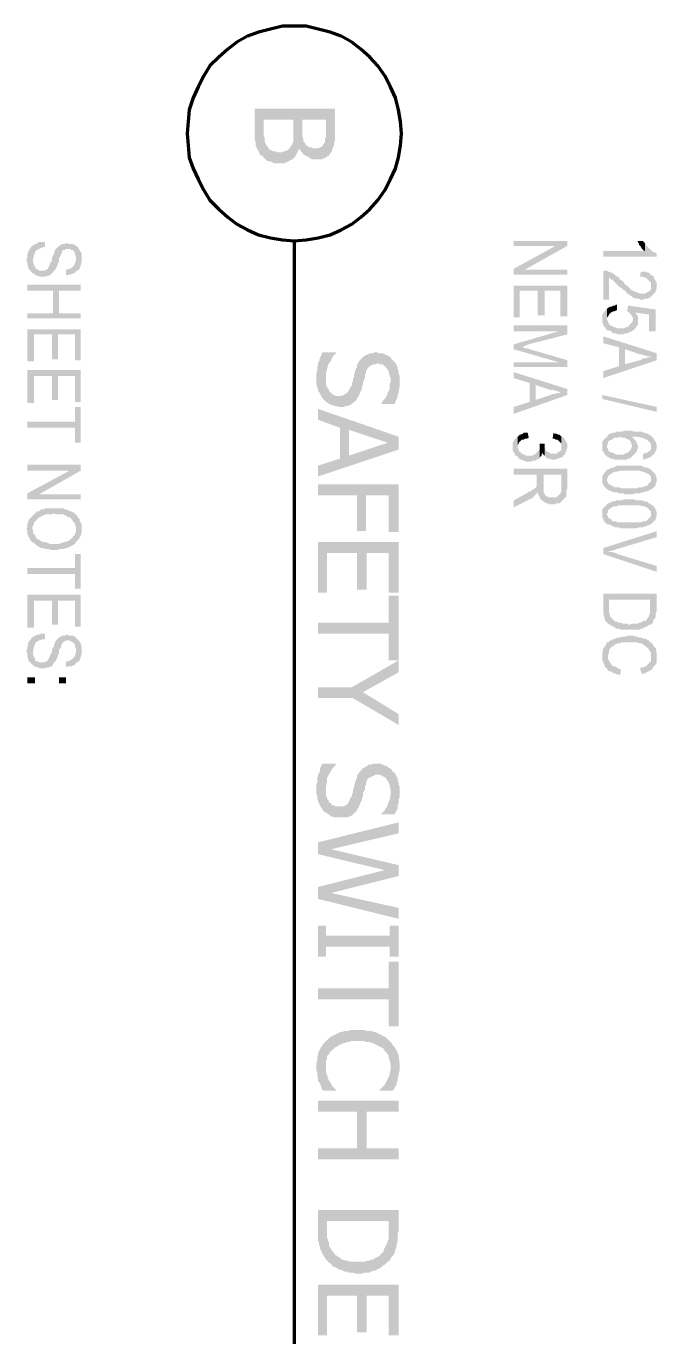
# Model space of a CAD drawing. Header units: inches. Extents: x -186 to 186, y -282 to 282.
# Drawn here: x -0.85 to 22.67, y 71.83 to 120.67 of the extents above; entities that cross this region are included whole.
import ezdxf

# ---------------------------------------------------------------- set-up
doc = ezdxf.new("R2010")
doc.units = ezdxf.units.IN
doc.header["$MEASUREMENT"] = 0
doc.layers.add('H', color=7, linetype='CONTINUOUS', lineweight=100)
doc.layers.add('P', color=250, linetype='CONTINUOUS', lineweight=100)

msp = doc.modelspace()

# ---------------------------------------------------------------- hatches: boundary and pattern name
at = {"layer": 'H', "linetype": 'Continuous'}
for points in [[(10.667, 116.815), (10.667, 117.593), (7.667, 117.593), (7.667, 116.63), (7.667, 116.519), (7.667, 116.444), (7.704, 116.37), (7.704, 116.296), (7.704, 116.222), (7.741, 116.148), (7.778, 116.074), (7.815, 116), (7.852, 115.926), (7.889, 115.852), (7.926, 115.852), (8, 115.778), (8, 117.185), (9.111, 117.185), (9.111, 116.741), (9.148, 115.778), (9.185, 115.815), (9.259, 115.963), (9.296, 116.037), (9.333, 116.111), (9.37, 116.037), (9.444, 115.963), (9.444, 117.185), (10.333, 117.185), (10.333, 115.778), (10.37, 115.815), (10.444, 115.852), (10.481, 115.926), (10.556, 116), (10.556, 116.074), (10.593, 116.148), (10.63, 116.222), (10.63, 116.333), (10.667, 116.37), (10.667, 116.593), (10.667, 116.704)], [(9.148, 115.778), (9.111, 116.741), (9.111, 116.481), (9.111, 116.444), (9.111, 116.37), (9.074, 116.296), (9.037, 116.222), (9, 116.185), (8.963, 116.111), (8.889, 116.037), (8.852, 116.037), (8.815, 116), (8.741, 116), (8.667, 115.963), (8.556, 115.963), (8.444, 116), (8.37, 116), (8.296, 116.037), (8.222, 116.074), (8.185, 116.111), (8.148, 116.185), (8.111, 116.222), (8.074, 116.296), (8.037, 116.37), (8.037, 116.444), (8.037, 116.519), (8, 116.593), (8, 116.778), (8, 116.852), (8, 117.185), (8, 115.778), (8.111, 115.667), (8.185, 115.63), (8.259, 115.63), (8.333, 115.593), (8.407, 115.556), (8.481, 115.556), (8.704, 115.556), (8.778, 115.556), (8.852, 115.593), (8.926, 115.63), (9.074, 115.704)], [(10.333, 115.778), (10.333, 116.815), (10.333, 116.556), (10.296, 116.481), (10.296, 116.407), (10.296, 116.333), (10.222, 116.259), (10.185, 116.185), (10.111, 116.148), (10, 116.111), (9.926, 116.111), (9.852, 116.111), (9.778, 116.148), (9.704, 116.148), (9.667, 116.185), (9.593, 116.222), (9.556, 116.296), (9.519, 116.333), (9.481, 116.37), (9.481, 116.481), (9.444, 116.556), (9.444, 116.63), (9.444, 116.741), (9.444, 117.185), (9.444, 115.963), (9.481, 115.889), (9.556, 115.852), (9.63, 115.815), (9.741, 115.741), (9.815, 115.704), (9.889, 115.704), (10, 115.704), (10.111, 115.704), (10.185, 115.704), (10.222, 115.741)], [(1.222, 112), (1.222, 112.111), (1.222, 112.148), (1.185, 112.259), (1.148, 112.296), (1.148, 112.333), (1.111, 112.37), (1.074, 112.444), (1.037, 112.481), (1, 112.481), (0.963, 112.519), (0.889, 112.556), (0.852, 112.556), (0.815, 112.556), (0.741, 112.556), (0.667, 112.593), (0.593, 112.556), (0.519, 112.556), (0.481, 112.556), (0.444, 112.519), (0.37, 112.481), (0.333, 112.444), (0.296, 112.407), (0.259, 112.37), (0.222, 112.333), (0.222, 112.296), (0.185, 112.222), (0.185, 112.185), (0.148, 112.111), (0.111, 112.037), (0.111, 112), (0.111, 111.926), (0.074, 111.889), (0.037, 111.815), (0.037, 111.778), (0, 111.741), (0, 111.704), (-0.037, 111.667), (-0.037, 111.63), (-0.111, 111.593), (-0.148, 111.556), (-0.185, 111.556), (-0.259, 111.556), (-0.333, 111.556), (-0.37, 111.556), (-0.407, 111.593), (-0.481, 111.63), (-0.519, 111.667), (-0.519, 111.704), (-0.556, 111.741), (-0.556, 111.778), (-0.593, 111.852), (-0.593, 111.889), (-0.593, 111.963), (-0.63, 112.481), (-0.667, 112.444), (-0.741, 112.333), (-0.778, 112.296), (-0.778, 112.259), (-0.815, 112.148), (-0.815, 112.111), (-0.815, 112.037), (-0.852, 111.963), (-0.815, 111.889), (-0.815, 111.852), (-0.778, 111.667), (-0.778, 111.63), (-0.741, 111.63), (-0.704, 111.556), (-0.667, 111.519), (-0.63, 111.481), (-0.593, 111.444), (-0.556, 111.444), (-0.519, 111.407), (-0.444, 111.37), (-0.333, 111.333), (-0.148, 111.333), (-0.037, 111.37), (0, 111.37), (0.074, 111.407), (0.074, 111.444), (0.148, 111.481), (0.148, 111.519), (0.185, 111.556), (0.222, 111.593), (0.259, 111.63), (0.259, 111.667), (0.296, 111.704), (0.296, 111.741), (0.333, 111.778), (0.333, 111.852), (0.37, 111.889), (0.37, 112), (0.407, 112.074), (0.444, 112.148), (0.444, 112.185), (0.481, 112.222), (0.481, 112.296), (0.556, 112.333), (0.593, 112.333), (0.63, 112.37), (0.741, 112.37), (0.778, 112.37), (0.815, 112.333), (0.889, 112.333), (0.926, 112.296), (0.926, 112.259), (0.963, 112.222), (0.963, 112.185), (1, 112.074), (1, 112), (1, 111.519), (1.037, 111.556), (1.111, 111.593), (1.148, 111.63), (1.148, 111.667), (1.185, 111.741), (1.185, 111.778), (1.222, 111.889), (1.222, 111.963)], [(-0.148, 112.444), (-0.148, 112.63), (-0.296, 112.63), (-0.333, 112.63), (-0.37, 112.63), (-0.444, 112.593), (-0.481, 112.556), (-0.519, 112.556), (-0.63, 112.481), (-0.593, 111.963), (-0.593, 112), (-0.556, 112.111), (-0.556, 112.148), (-0.556, 112.185), (-0.519, 112.185), (-0.519, 112.259), (-0.481, 112.296), (-0.444, 112.333), (-0.37, 112.37), (-0.296, 112.407), (-0.185, 112.444)], [(19.333, 112.481), (19.333, 112.667), (17.333, 112.667), (17.333, 112.481), (18.889, 112.481)], [(19.333, 112.481), (18.889, 112.481), (17.333, 111.63), (17.741, 111.593)], [(22.667, 112.074), (22.667, 112.185), (22.63, 112.222), (22.519, 112.259), (22.481, 112.296), (22.444, 112.333), (22.37, 112.407), (22.333, 112.444), (22.296, 112.481), (22.259, 112.519), (22.222, 112.593), (22.222, 112.296), (20.667, 112.296), (20.667, 112.074)], [(22.222, 112.593), (22.185, 112.63), (22.148, 112.667), (21.926, 112.667), (21.963, 112.63), (22, 112.556), (22, 112.519), (22.037, 112.481), (22.074, 112.444), (22.111, 112.37), (22.148, 112.333), (22.185, 112.296), (22.222, 112.296)], [(1, 111.519), (1, 112), (1, 111.963), (1, 111.889), (0.963, 111.852), (0.963, 111.815), (0.926, 111.741), (0.889, 111.704), (0.852, 111.667), (0.778, 111.63), (0.741, 111.63), (0.667, 111.593), (0.63, 111.593), (0.63, 111.37), (0.704, 111.407), (0.741, 111.407), (0.815, 111.407), (0.852, 111.444), (0.889, 111.444), (0.963, 111.481)], [(19.333, 111.407), (19.333, 111.593), (17.741, 111.593), (17.333, 111.63), (17.333, 111.407)], [(22.481, 110.63), (22.444, 111), (22.444, 110.963), (22.444, 110.926), (22.444, 110.852), (22.407, 110.815), (22.37, 110.778), (22.333, 110.778), (22.296, 110.741), (22.222, 110.704), (22.185, 110.704), (22.111, 110.704), (22.037, 110.704), (21.926, 110.741), (21.889, 110.778), (21.815, 110.778), (21.778, 110.815), (21.741, 110.815), (21.704, 110.852), (21.63, 110.926), (21.593, 110.963), (21.556, 111), (21.481, 111.037), (21.444, 111.111), (21.37, 111.185), (21.296, 111.222), (21.259, 111.296), (21.222, 111.333), (21.185, 111.333), (21.148, 111.37), (21, 111.481), (20.963, 111.481), (20.889, 111.519), (20.852, 111.519), (20.815, 111.556), (20.741, 111.556), (20.704, 111.556), (20.667, 111.556), (20.667, 110.481), (20.889, 110.481), (20.889, 111.296), (20.963, 111.222), (21.037, 111.222), (21.037, 111.185), (21.074, 111.148), (21.111, 111.111), (21.148, 111.074), (21.259, 110.963), (21.333, 110.926), (21.37, 110.889), (21.407, 110.852), (21.481, 110.815), (21.519, 110.778), (21.556, 110.704), (21.593, 110.704), (21.63, 110.667), (21.667, 110.63), (21.704, 110.63), (21.741, 110.593), (21.778, 110.556), (21.889, 110.519), (21.963, 110.519), (22, 110.519), (22.037, 110.481), (22.185, 110.481), (22.222, 110.519), (22.296, 110.519), (22.333, 110.519), (22.407, 110.556), (22.444, 110.593)], [(22.667, 111), (22.667, 111.111), (22.63, 111.148), (22.63, 111.185), (22.593, 111.222), (22.556, 111.296), (22.556, 111.333), (22.519, 111.37), (22.481, 111.37), (22.444, 111.407), (22.407, 111.444), (22.37, 111.481), (22.333, 111.481), (22.259, 111.519), (22.185, 111.519), (22.148, 111.519), (22.074, 111.519), (22.037, 111.333), (22.111, 111.333), (22.148, 111.333), (22.222, 111.296), (22.259, 111.296), (22.333, 111.222), (22.37, 111.185), (22.407, 111.148), (22.444, 111.111), (22.444, 111.074), (22.444, 111), (22.481, 110.63), (22.519, 110.667), (22.593, 110.741), (22.63, 110.778), (22.63, 110.815), (22.667, 110.926)], [(1.185, 110.815), (1.185, 111.037), (-0.815, 111.037), (-0.815, 110.815), (0.148, 110.815), (0.148, 109.963), (0.37, 110.815)], [(19.333, 109.852), (19.333, 111), (17.333, 111), (17.333, 109.815), (17.556, 109.815), (17.556, 110.815), (18.222, 110.815), (18.222, 109.889), (18.481, 109.889), (18.481, 110.815), (19.074, 110.815), (19.074, 109.852)], [(1.185, 109.778), (1.185, 109.963), (0.37, 109.963), (0.37, 110.815), (0.148, 109.963), (-0.815, 109.963), (-0.815, 109.778)], [(21.778, 109.333), (21.778, 109.778), (21.778, 109.704), (21.741, 109.63), (21.704, 109.593), (21.667, 109.556), (21.63, 109.519), (21.63, 109.481), (21.593, 109.481), (21.519, 109.444), (21.481, 109.444), (21.444, 109.407), (21.185, 109.407), (21.148, 109.444), (21.074, 109.444), (21.037, 109.481), (21, 109.481), (20.963, 109.519), (20.926, 109.519), (20.889, 109.556), (20.852, 109.63), (20.852, 109.667), (20.815, 109.704), (20.815, 109.778), (20.815, 110.148), (20.778, 110.111), (20.704, 110.037), (20.704, 110), (20.667, 109.963), (20.63, 109.926), (20.63, 109.852), (20.63, 109.815), (20.63, 109.778), (20.63, 109.704), (20.63, 109.667), (20.667, 109.556), (20.667, 109.519), (20.704, 109.481), (20.741, 109.444), (20.778, 109.37), (20.815, 109.333), (20.852, 109.333), (20.963, 109.296), (21, 109.259), (21.037, 109.222), (21.111, 109.222), (21.148, 109.222), (21.222, 109.185), (21.407, 109.185), (21.481, 109.222), (21.519, 109.222), (21.556, 109.222), (21.63, 109.259), (21.667, 109.259), (21.704, 109.296)], [(21.185, 110.074), (21.185, 110.296), (21.148, 110.296), (21.111, 110.259), (21.037, 110.259), (21, 110.222), (20.926, 110.222), (20.889, 110.185), (20.852, 110.185), (20.815, 110.148), (20.815, 109.778), (20.815, 109.815), (20.852, 109.852), (20.889, 109.926), (20.926, 109.963), (20.963, 110), (21.037, 110.037), (21.074, 110.037), (21.148, 110.074)], [(22.63, 109.296), (22.63, 110.111), (21.593, 110.259), (21.556, 110.037), (21.593, 110.037), (21.63, 110), (21.667, 109.963), (21.704, 109.926), (21.741, 109.852), (21.778, 109.815), (21.778, 109.333), (21.815, 109.333), (21.815, 109.37), (21.852, 110), (22.37, 109.926), (22.37, 109.296)], [(21.963, 109.704), (21.963, 109.778), (21.963, 109.815), (21.963, 109.852), (21.889, 109.963), (21.852, 110), (21.815, 109.37), (21.889, 109.444), (21.926, 109.519), (21.963, 109.556), (21.963, 109.667)], [(19.333, 109.185), (19.333, 109.519), (17.333, 109.519), (17.333, 109.296), (19, 109.296)], [(1.185, 108.222), (1.185, 109.37), (-0.815, 109.37), (-0.815, 108.185), (-0.556, 108.185), (-0.556, 109.185), (0.111, 109.185), (0.111, 108.259), (0.333, 108.259), (0.333, 109.185), (0.963, 109.185), (0.963, 108.222)], [(19.333, 109.185), (19, 109.296), (17.333, 108.815), (17.63, 108.704), (17.889, 108.815)], [(22.667, 108.222), (22.667, 108.481), (20.667, 109.111), (20.667, 108.852), (21.259, 108.704), (21.259, 108), (21.481, 108.63), (22.037, 108.444), (22.111, 108.444), (22.148, 108.407), (22.222, 108.407), (22.333, 108.37), (22.37, 108.37), (22.444, 108.37)], [(10.704, 108.481), (10.704, 108.519), (10.185, 108.519), (10.185, 108.481), (10.148, 108.407), (10.111, 108.333), (10.074, 108.185), (10.037, 108.111), (10.037, 108.037), (10, 107.963), (10, 107.815), (9.963, 107.704), (9.963, 107.37), (10, 107.222), (10.037, 107.148), (10.037, 107.074), (10.074, 107.037), (10.111, 106.963), (10.148, 106.889), (10.185, 106.815), (10.222, 106.778), (10.259, 106.741), (10.333, 107.556), (10.333, 107.667), (10.333, 107.741), (10.37, 107.889), (10.407, 108.037), (10.444, 108.111), (10.481, 108.148), (10.519, 108.222), (10.556, 108.296), (10.593, 108.37), (10.667, 108.444)], [(12.778, 108.259), (12.741, 108.333), (12.667, 108.37), (12.593, 108.407), (12.519, 108.444), (12.444, 108.481), (12.37, 108.481), (12.296, 108.481), (12.222, 108.519), (12.148, 108.519), (12.074, 108.481), (12, 108.481), (11.889, 108.444), (11.815, 108.407), (11.741, 108.37), (11.667, 108.296), (11.593, 108.222), (11.519, 108.111), (11.481, 108.037), (11.481, 107.963), (11.407, 107.815), (11.407, 107.778), (11.37, 107.667), (11.37, 107.593), (11.333, 107.519), (11.333, 107.444), (11.296, 107.37), (11.296, 107.259), (11.259, 107.259), (11.222, 107.185), (11.148, 107.037), (11.111, 107), (11.037, 106.963), (11, 106.926), (10.889, 106.889), (10.704, 106.889), (10.63, 106.926), (10.556, 106.963), (10.519, 107), (10.444, 107.074), (10.444, 107.111), (10.407, 107.148), (10.37, 107.222), (10.333, 107.296), (10.333, 107.481), (10.333, 107.556), (10.259, 106.741), (10.333, 106.667), (10.444, 106.593), (10.519, 106.556), (10.556, 106.556), (10.63, 106.519), (10.704, 106.519), (10.815, 106.481), (11, 106.481), (11.074, 106.519), (11.148, 106.519), (11.222, 106.556), (11.296, 106.593), (11.333, 106.63), (11.37, 106.667), (11.444, 106.704), (11.481, 106.778), (11.519, 106.852), (11.556, 106.889), (11.593, 107), (11.63, 107.074), (11.667, 107.148), (11.667, 107.222), (11.704, 107.296), (11.704, 107.37), (11.741, 107.481), (11.778, 107.556), (11.778, 107.63), (11.778, 107.704), (11.815, 107.704), (11.815, 107.815), (11.852, 107.852), (11.889, 107.926), (11.963, 108), (12.037, 108.037), (12.111, 108.074), (12.185, 108.074), (12.259, 108.111), (12.333, 108.074), (12.407, 108.074), (12.481, 108.037), (12.556, 107.963), (12.593, 107.926), (12.63, 107.852), (12.667, 107.815), (12.704, 107.63), (12.741, 107.556), (12.741, 107.481)], [(19.333, 107.963), (19.333, 108.222), (17.926, 108.63), (17.852, 108.667), (17.815, 108.667), (17.741, 108.667), (17.704, 108.704), (17.667, 108.704), (17.63, 108.704), (17.333, 108.815), (17.333, 108.63), (19, 108.148)], [(22.667, 108.222), (22.444, 108.37), (22.407, 108.333), (22.37, 108.333), (22.333, 108.333), (22.259, 108.296), (22.222, 108.296), (22.148, 108.296), (22.111, 108.259), (22.037, 108.222), (21.481, 108.074), (21.481, 108.63), (21.259, 108), (20.667, 107.815), (20.667, 107.556)], [(13.074, 107.481), (13.074, 107.556), (13.074, 107.63), (13.037, 107.741), (13.037, 107.815), (13, 107.889), (13, 107.963), (12.963, 108.037), (12.926, 108.111), (12.889, 108.148), (12.815, 108.222), (12.778, 108.259), (12.741, 107.481), (12.741, 107.407), (12.704, 107.333), (12.704, 107.148), (12.63, 107), (12.593, 106.889), (12.519, 106.778), (12.444, 106.704), (12.407, 106.63), (12.407, 106.593), (12.889, 106.593), (12.926, 106.704), (12.963, 106.778), (13, 106.852), (13, 106.926), (13.037, 107), (13.037, 107.074), (13.074, 107.222), (13.074, 107.333), (13.074, 107.407)], [(19.333, 107.963), (19, 108.148), (17.333, 108.148), (17.333, 107.963)], [(1.185, 106.667), (1.185, 107.852), (-0.815, 107.852), (-0.815, 106.63), (-0.556, 106.63), (-0.556, 107.63), (0.111, 107.63), (0.111, 106.741), (0.333, 106.741), (0.333, 107.63), (0.963, 107.63), (0.963, 106.667)], [(19.333, 106.926), (19.333, 107.148), (17.333, 107.778), (17.333, 107.556), (17.926, 107.37), (17.926, 106.667), (18.148, 107.296), (18.704, 107.111), (18.778, 107.111), (18.815, 107.111), (18.889, 107.074), (18.963, 107.074), (19.037, 107.037), (19.111, 107.037)], [(19.333, 106.926), (19.111, 107.037), (19.074, 107.037), (19.037, 107), (19, 107), (18.926, 107), (18.889, 106.963), (18.815, 106.963), (18.778, 106.963), (18.704, 106.926), (18.148, 106.741), (18.148, 107.296), (17.926, 106.667), (17.333, 106.481), (17.333, 106.222)], [(1.185, 105.148), (1.185, 106.481), (0.963, 106.481), (0.963, 105.926), (-0.815, 105.926), (-0.815, 105.704), (0.963, 105.704), (0.963, 105.148)], [(20.63, 106.926), (22.667, 106.481), (22.667, 106.296), (20.63, 106.778)], [(13.037, 104.889), (13.037, 105.37), (10.037, 106.407), (10.037, 106), (10.852, 105.704), (10.852, 104.556), (11.185, 105.63), (12.63, 105.148)], [(13.037, 104.889), (12.63, 105.148), (11.185, 104.667), (11.185, 105.63), (10.852, 104.556), (10.037, 104.296), (10.037, 103.889)], [(17.889, 105.333), (17.852, 105.519), (17.815, 105.519), (17.778, 105.519), (17.704, 105.519), (17.667, 105.481), (17.556, 105.444), (17.481, 105.37), (17.481, 105), (17.481, 105.074), (17.519, 105.111), (17.519, 105.148), (17.556, 105.185), (17.63, 105.259), (17.704, 105.259), (17.741, 105.296), (17.815, 105.296)], [(19.111, 105.37), (19.074, 105.407), (19.037, 105.444), (19, 105.444), (18.926, 105.481), (18.852, 105.481), (18.815, 105.519), (18.778, 105.296), (18.852, 105.296), (18.889, 105.259), (18.963, 105.259), (19, 105.222), (19.037, 105.185), (19.074, 105.148), (19.111, 105.111), (19.111, 105.037), (19.111, 105)], [(21.963, 105), (21.963, 105.037), (21.926, 105.111), (21.889, 105.222), (21.852, 105.222), (21.815, 105.296), (21.778, 105.333), (21.741, 105.37), (21.667, 105.37), (21.667, 105.593), (21.444, 105.593), (21.37, 105.556), (21.296, 105.556), (21.259, 105.556), (21.185, 105.556), (21.148, 105.556), (21.111, 105.519), (21.037, 105.519), (21, 105.519), (20.963, 105.481), (20.889, 105.481), (20.889, 105.444), (20.852, 105.444), (20.815, 105.37), (20.815, 105), (20.815, 105.074), (20.852, 105.111), (20.852, 105.185), (20.889, 105.222), (20.963, 105.259), (21, 105.259), (21.074, 105.333), (21.111, 105.333), (21.185, 105.333), (21.222, 105.333), (21.296, 105.37), (21.37, 105.333), (21.444, 105.333), (21.481, 105.333), (21.519, 105.296), (21.63, 105.259), (21.667, 105.222), (21.704, 105.185), (21.704, 105.148), (21.741, 105.037), (21.741, 104.63), (21.778, 104.667), (21.815, 104.704), (21.852, 104.741), (21.889, 104.778), (21.926, 104.852), (21.926, 104.889), (21.963, 104.926)], [(22.481, 105.37), (22.407, 105.444), (22.37, 105.444), (22.333, 105.481), (22.296, 105.481), (22.222, 105.519), (22.185, 105.519), (22.148, 105.519), (22.111, 105.556), (22.037, 105.556), (22, 105.556), (21.926, 105.556), (21.815, 105.556), (21.741, 105.593), (21.667, 105.593), (21.667, 105.37), (21.852, 105.37), (21.889, 105.37), (21.963, 105.37), (22.074, 105.333), (22.111, 105.333), (22.148, 105.333), (22.185, 105.296), (22.222, 105.296), (22.296, 105.259), (22.333, 105.222), (22.37, 105.185), (22.407, 105.148), (22.444, 105.111), (22.444, 105.037), (22.444, 105)], [(18.296, 104.593), (18.296, 105), (18.296, 104.963), (18.296, 104.889), (18.259, 104.852), (18.222, 104.815), (18.185, 104.778), (18.148, 104.741), (18.111, 104.704), (18.074, 104.704), (18.037, 104.667), (17.963, 104.667), (17.852, 104.667), (17.778, 104.667), (17.741, 104.704), (17.704, 104.704), (17.63, 104.741), (17.593, 104.778), (17.556, 104.815), (17.519, 104.852), (17.519, 104.889), (17.481, 104.963), (17.481, 105), (17.481, 105.37), (17.444, 105.37), (17.444, 105.333), (17.37, 105.296), (17.37, 105.259), (17.333, 105.222), (17.296, 105.148), (17.296, 105.111), (17.296, 105.037), (17.296, 105), (17.296, 104.963), (17.296, 104.889), (17.296, 104.852), (17.333, 104.778), (17.37, 104.741), (17.37, 104.704), (17.407, 104.667), (17.481, 104.63), (17.519, 104.556), (17.593, 104.519), (17.63, 104.519), (17.667, 104.481), (17.741, 104.481), (17.778, 104.444), (18, 104.444), (18.037, 104.481), (18.111, 104.481), (18.148, 104.481), (18.185, 104.519), (18.296, 104.556)], [(18.481, 105.111), (18.259, 105.111), (18.296, 105.111), (18.296, 105.037), (18.296, 105), (18.296, 104.593), (18.333, 104.63), (18.37, 104.667), (18.37, 104.704), (18.407, 104.778), (18.407, 104.741), (18.444, 104.704), (18.481, 104.667), (18.481, 105.074)], [(19.333, 105), (19.333, 105.111), (19.296, 105.148), (19.296, 105.185), (19.259, 105.222), (19.222, 105.296), (19.185, 105.333), (19.148, 105.37), (19.111, 105.37), (19.111, 104.963), (19.111, 104.889), (19.074, 104.852), (19.037, 104.815), (19, 104.815), (18.963, 104.778), (18.926, 104.741), (18.852, 104.741), (18.815, 104.741), (18.778, 104.741), (18.704, 104.741), (18.667, 104.778), (18.556, 104.815), (18.519, 104.852), (18.519, 104.889), (18.481, 104.963), (18.481, 105), (18.481, 105.074), (18.481, 104.667), (18.519, 104.63), (18.556, 104.593), (18.593, 104.556), (18.63, 104.556), (18.704, 104.556), (18.741, 104.519), (18.889, 104.519), (18.963, 104.556), (19, 104.556), (19.037, 104.593), (19.111, 104.593), (19.148, 104.63), (19.185, 104.667), (19.222, 104.704), (19.259, 104.778), (19.296, 104.815), (19.296, 104.852), (19.296, 104.889), (19.333, 104.963)], [(21.741, 104.63), (21.741, 105.037), (21.741, 105), (21.704, 104.926), (21.704, 104.889), (21.667, 104.852), (21.63, 104.815), (21.593, 104.778), (21.556, 104.778), (21.519, 104.741), (21.481, 104.741), (21.407, 104.704), (21.333, 104.704), (21.259, 104.704), (21.185, 104.704), (21.148, 104.704), (21.074, 104.741), (21.037, 104.778), (21, 104.778), (20.889, 104.815), (20.852, 104.889), (20.852, 104.926), (20.815, 104.963), (20.815, 105), (20.815, 105.37), (20.778, 105.333), (20.704, 105.296), (20.704, 105.259), (20.667, 105.222), (20.63, 105.185), (20.63, 105.111), (20.63, 105.074), (20.63, 105), (20.63, 104.963), (20.63, 104.926), (20.63, 104.852), (20.667, 104.815), (20.704, 104.778), (20.704, 104.741), (20.741, 104.704), (20.778, 104.667), (20.815, 104.63), (20.889, 104.593), (20.926, 104.556), (20.963, 104.556), (21.037, 104.556), (21.074, 104.519), (21.148, 104.519), (21.185, 104.519), (21.444, 104.519), (21.481, 104.519), (21.556, 104.519), (21.593, 104.556), (21.63, 104.556), (21.704, 104.593)], [(22.667, 105), (22.667, 105.074), (22.63, 105.148), (22.63, 105.185), (22.593, 105.222), (22.556, 105.259), (22.556, 105.296), (22.519, 105.333), (22.481, 105.37), (22.444, 105), (22.444, 104.963), (22.444, 104.889), (22.407, 104.852), (22.37, 104.815), (22.333, 104.815), (22.333, 104.778), (22.259, 104.778), (22.222, 104.741), (22.148, 104.741), (22.148, 104.519), (22.185, 104.519), (22.259, 104.556), (22.296, 104.556), (22.37, 104.593), (22.407, 104.593), (22.444, 104.63), (22.481, 104.667), (22.519, 104.704), (22.556, 104.704), (22.593, 104.778), (22.63, 104.852), (22.667, 104.963)], [(1.185, 104.111), (1.185, 104.333), (-0.815, 104.333), (-0.815, 104.111), (0.778, 104.111)], [(1.185, 104.111), (0.778, 104.111), (-0.815, 103.259), (-0.37, 103.222)], [(19.333, 103.444), (19.333, 104.185), (17.333, 104.185), (17.333, 103.963), (18.185, 103.963), (18.185, 103.704), (18.222, 103.333), (18.222, 103.296), (18.222, 103.259), (18.259, 103.185), (18.296, 103.148), (18.296, 103.111), (18.333, 103.037), (18.37, 103), (18.407, 103), (18.407, 102.963), (18.444, 103.963), (19.111, 103.963), (19.111, 103.444), (19.111, 102.963), (19.148, 103), (19.185, 103.037), (19.222, 103.074), (19.259, 103.111), (19.296, 103.148), (19.296, 103.185), (19.296, 103.259), (19.296, 103.37)], [(22.481, 103.407), (22.444, 103.778), (22.444, 103.741), (22.444, 103.704), (22.407, 103.667), (22.37, 103.63), (22.333, 103.556), (22.296, 103.556), (22.259, 103.519), (22.222, 103.519), (22.185, 103.519), (22.148, 103.481), (22.111, 103.481), (22.037, 103.481), (22, 103.481), (21.926, 103.444), (21.333, 103.444), (21.296, 103.481), (21.222, 103.481), (21.185, 103.481), (21.148, 103.481), (21.111, 103.481), (21.037, 103.519), (21, 103.519), (21, 103.556), (20.963, 103.556), (20.889, 103.593), (20.852, 103.63), (20.852, 103.667), (20.815, 103.704), (20.815, 103.778), (20.815, 104.148), (20.778, 104.111), (20.704, 104), (20.63, 103.926), (20.63, 103.889), (20.63, 103.815), (20.63, 103.778), (20.63, 103.741), (20.63, 103.704), (20.63, 103.63), (20.667, 103.593), (20.667, 103.556), (20.704, 103.519), (20.741, 103.481), (20.778, 103.444), (20.815, 103.407), (20.889, 103.37), (20.963, 103.333), (21, 103.333), (21.037, 103.296), (21.111, 103.296), (21.148, 103.296), (21.185, 103.296), (21.259, 103.259), (21.296, 103.259), (21.444, 103.259), (21.481, 103.222), (21.778, 103.222), (21.852, 103.259), (21.926, 103.259), (22, 103.259), (22.037, 103.259), (22.111, 103.296), (22.148, 103.296), (22.185, 103.296), (22.259, 103.333), (22.333, 103.333), (22.37, 103.37), (22.407, 103.37), (22.444, 103.407)], [(22.667, 103.778), (22.667, 103.852), (22.63, 103.889), (22.63, 103.963), (22.593, 104), (22.556, 104.037), (22.519, 104.074), (22.481, 104.111), (22.444, 104.148), (22.407, 104.185), (22.37, 104.185), (22.333, 104.222), (22.259, 104.222), (22.222, 104.222), (22.185, 104.259), (22.148, 104.259), (22.074, 104.296), (22.037, 104.296), (21.963, 104.296), (21.889, 104.296), (21.852, 104.296), (21.444, 104.296), (21.37, 104.296), (21.296, 104.296), (21.259, 104.296), (21.185, 104.296), (21.148, 104.259), (21.111, 104.259), (21.037, 104.222), (21, 104.222), (20.963, 104.222), (20.926, 104.185), (20.889, 104.185), (20.852, 104.148), (20.815, 104.148), (20.815, 103.778), (20.815, 103.815), (20.852, 103.852), (20.852, 103.889), (20.889, 103.926), (20.926, 103.963), (21, 104), (21, 104.037), (21.037, 104.037), (21.148, 104.074), (21.185, 104.074), (21.222, 104.074), (21.296, 104.111), (21.407, 104.111), (21.481, 104.111), (21.778, 104.111), (21.852, 104.111), (22, 104.111), (22.111, 104.074), (22.148, 104.074), (22.222, 104.037), (22.259, 104.037), (22.296, 104), (22.333, 104), (22.37, 103.963), (22.407, 103.926), (22.444, 103.889), (22.444, 103.815), (22.444, 103.778), (22.481, 103.407), (22.519, 103.444), (22.556, 103.481), (22.593, 103.519), (22.63, 103.556), (22.63, 103.63), (22.667, 103.704)], [(13.037, 101.815), (13.037, 103.593), (10.037, 103.593), (10.037, 103.185), (11.481, 103.185), (11.481, 101.852), (11.815, 101.852), (11.815, 103.185), (12.667, 103.185), (12.667, 101.815)], [(18.222, 103.333), (18.185, 103.704), (18.185, 103.63), (18.185, 103.556), (18.185, 103.519), (18.148, 103.481), (18.111, 103.444), (18.074, 103.407), (18.037, 103.407), (18, 103.37), (17.963, 103.333), (17.926, 103.333), (17.852, 103.296), (17.815, 103.259), (17.741, 103.222), (17.333, 103), (17.333, 102.741), (17.852, 103), (17.889, 103.037), (17.926, 103.037), (18, 103.074), (18.037, 103.111), (18.074, 103.148), (18.111, 103.185), (18.148, 103.222), (18.185, 103.259)], [(19.111, 102.963), (19.111, 103.444), (19.111, 103.37), (19.074, 103.259), (19.037, 103.222), (19, 103.185), (18.926, 103.111), (18.815, 103.111), (18.667, 103.111), (18.63, 103.111), (18.593, 103.148), (18.556, 103.148), (18.519, 103.185), (18.481, 103.222), (18.481, 103.259), (18.444, 103.296), (18.444, 103.37), (18.444, 103.963), (18.407, 102.963), (18.444, 102.963), (18.481, 102.926), (18.556, 102.889), (18.593, 102.889), (18.667, 102.852), (18.852, 102.852), (18.926, 102.889), (18.963, 102.889), (19.037, 102.889), (19.074, 102.926)], [(1.185, 103.037), (1.185, 103.222), (-0.37, 103.222), (-0.815, 103.259), (-0.815, 103.037)], [(1.222, 101.963), (1.222, 102.037), (1.222, 102.111), (1.185, 102.148), (1.185, 102.185), (1.148, 102.222), (1.148, 102.296), (1.111, 102.333), (1.074, 102.37), (1.037, 102.444), (1, 102.481), (0.963, 102.481), (0.963, 102.519), (0.815, 102.593), (0.778, 102.593), (0.741, 102.63), (0.704, 102.63), (0.63, 102.667), (0.593, 102.667), (0.519, 102.704), (0.481, 102.704), (0.444, 102.704), (0.37, 102.704), (0.037, 102.704), (0, 102.704), (-0.074, 102.704), (-0.148, 102.704), (-0.185, 102.667), (-0.222, 102.667), (-0.296, 102.667), (-0.37, 102.593), (-0.444, 102.593), (-0.481, 102.556), (-0.519, 102.519), (-0.556, 102.481), (-0.593, 102.444), (-0.667, 102.37), (-0.704, 102.333), (-0.741, 102.296), (-0.778, 102.259), (-0.778, 102.185), (-0.815, 102.148), (-0.815, 102.037), (-0.815, 102), (-0.852, 101.963), (-0.815, 101.889), (-0.815, 101.815), (-0.815, 101.741), (-0.778, 101.704), (-0.778, 101.667), (-0.741, 101.593), (-0.704, 101.556), (-0.704, 101.519), (-0.667, 101.481), (-0.63, 101.444), (-0.63, 101.963), (-0.593, 102.074), (-0.556, 102.111), (-0.556, 102.185), (-0.519, 102.222), (-0.481, 102.259), (-0.444, 102.296), (-0.407, 102.333), (-0.37, 102.37), (-0.333, 102.37), (-0.222, 102.444), (-0.185, 102.444), (-0.148, 102.481), (-0.074, 102.481), (-0.037, 102.481), (0.111, 102.481), (0.185, 102.519), (0.222, 102.481), (0.37, 102.481), (0.444, 102.481), (0.481, 102.481), (0.556, 102.481), (0.593, 102.444), (0.63, 102.444), (0.667, 102.407), (0.704, 102.37), (0.778, 102.37), (0.815, 102.333), (0.852, 102.296), (0.889, 102.222), (0.926, 102.185), (0.963, 102.148), (0.963, 102.111), (1, 102.037), (1, 101.444), (1.074, 101.519), (1.111, 101.556), (1.148, 101.63), (1.185, 101.667), (1.185, 101.704), (1.222, 101.815), (1.222, 101.889)], [(22.481, 102.148), (22.444, 102.519), (22.444, 102.481), (22.444, 102.407), (22.407, 102.37), (22.37, 102.333), (22.333, 102.296), (22.296, 102.259), (22.259, 102.222), (22.222, 102.222), (22.185, 102.222), (22.148, 102.222), (22.111, 102.185), (22.037, 102.185), (22, 102.185), (21.926, 102.185), (21.333, 102.185), (21.296, 102.185), (21.222, 102.185), (21.185, 102.185), (21.148, 102.222), (21.111, 102.222), (21.037, 102.222), (21, 102.222), (21, 102.259), (20.963, 102.296), (20.889, 102.333), (20.852, 102.37), (20.852, 102.407), (20.815, 102.444), (20.815, 102.481), (20.815, 102.852), (20.778, 102.815), (20.741, 102.778), (20.704, 102.741), (20.63, 102.667), (20.63, 102.593), (20.63, 102.556), (20.63, 102.481), (20.63, 102.407), (20.63, 102.37), (20.667, 102.333), (20.667, 102.296), (20.704, 102.222), (20.741, 102.185), (20.778, 102.148), (20.815, 102.111), (20.889, 102.111), (20.963, 102.074), (21, 102.037), (21.037, 102.037), (21.111, 102), (21.148, 102), (21.185, 102), (21.259, 102), (21.296, 101.963), (21.444, 101.963), (21.481, 101.963), (21.778, 101.963), (21.852, 101.963), (21.926, 101.963), (22, 102), (22.037, 102), (22.111, 102), (22.148, 102), (22.259, 102.037), (22.333, 102.074), (22.37, 102.074), (22.407, 102.111), (22.444, 102.111)], [(22.667, 102.481), (22.667, 102.556), (22.63, 102.63), (22.63, 102.667), (22.593, 102.704), (22.556, 102.778), (22.519, 102.815), (22.481, 102.815), (22.444, 102.852), (22.407, 102.889), (22.37, 102.889), (22.333, 102.926), (22.259, 102.963), (22.222, 102.963), (22.185, 102.963), (22.148, 103), (22.074, 103), (22.037, 103), (21.963, 103), (21.889, 103), (21.852, 103.037), (21.444, 103.037), (21.37, 103), (21.296, 103), (21.259, 103), (21.185, 103), (21.148, 103), (21.111, 102.963), (21.037, 102.963), (21, 102.963), (20.963, 102.926), (20.926, 102.926), (20.889, 102.889), (20.852, 102.889), (20.815, 102.852), (20.815, 102.481), (20.815, 102.519), (20.852, 102.556), (20.852, 102.63), (20.889, 102.667), (20.926, 102.704), (21, 102.741), (21.037, 102.778), (21.148, 102.778), (21.185, 102.778), (21.222, 102.815), (21.296, 102.815), (21.407, 102.815), (21.481, 102.815), (21.778, 102.815), (21.852, 102.815), (22, 102.815), (22.037, 102.815), (22.111, 102.778), (22.148, 102.778), (22.222, 102.778), (22.259, 102.741), (22.296, 102.741), (22.333, 102.704), (22.37, 102.667), (22.407, 102.63), (22.444, 102.593), (22.444, 102.556), (22.444, 102.519), (22.481, 102.148), (22.519, 102.185), (22.556, 102.222), (22.593, 102.259), (22.63, 102.296), (22.63, 102.333), (22.667, 102.444)], [(1, 101.444), (1, 101.926), (1, 101.852), (1, 101.815), (0.963, 101.778), (0.963, 101.704), (0.889, 101.667), (0.889, 101.63), (0.852, 101.593), (0.815, 101.556), (0.778, 101.519), (0.704, 101.481), (0.667, 101.481), (0.63, 101.444), (0.593, 101.444), (0.556, 101.444), (0.481, 101.407), (0.444, 101.407), (0.37, 101.37), (0.037, 101.37), (-0.037, 101.407), (-0.148, 101.444), (-0.185, 101.444), (-0.222, 101.444), (-0.296, 101.481), (-0.407, 101.556), (-0.444, 101.556), (-0.481, 101.63), (-0.519, 101.667), (-0.519, 101.704), (-0.556, 101.741), (-0.593, 101.778), (-0.593, 101.852), (-0.593, 101.889), (-0.63, 101.963), (-0.63, 101.444), (-0.556, 101.407), (-0.519, 101.37), (-0.481, 101.333), (-0.444, 101.296), (-0.407, 101.296), (-0.37, 101.259), (-0.296, 101.222), (-0.259, 101.222), (-0.222, 101.222), (-0.148, 101.185), (-0.111, 101.185), (-0.037, 101.185), (0, 101.185), (0.074, 101.148), (0.333, 101.148), (0.37, 101.185), (0.444, 101.185), (0.519, 101.185), (0.556, 101.185), (0.63, 101.222), (0.667, 101.222), (0.704, 101.222), (0.741, 101.259), (0.778, 101.259), (0.815, 101.296), (0.889, 101.333), (0.963, 101.37)], [(22.667, 101.63), (22.667, 101.852), (20.667, 101.222), (20.852, 101.111), (20.889, 101.111), (21, 101.111), (21.037, 101.148), (21.111, 101.148), (21.148, 101.185), (21.185, 101.185)], [(13.037, 99.556), (13.037, 101.444), (10.037, 101.444), (10.037, 99.556), (10.37, 99.556), (10.37, 101.037), (11.481, 101.037), (11.481, 99.667), (11.852, 99.667), (11.852, 101.037), (12.667, 101.037), (12.667, 99.556)], [(22.667, 100.333), (22.667, 100.556), (21.185, 101), (21.148, 101.037), (21.111, 101.037), (21, 101.074), (20.926, 101.074), (20.852, 101.111), (20.667, 101.222), (20.667, 101)], [(1.185, 99.704), (1.185, 101), (0.963, 101), (0.963, 100.481), (-0.815, 100.481), (-0.815, 100.259), (0.963, 100.259), (0.963, 99.704)], [(1.185, 98.296), (1.185, 99.481), (-0.815, 99.481), (-0.815, 98.259), (-0.556, 98.259), (-0.556, 99.259), (0.111, 99.259), (0.111, 98.37), (0.333, 98.37), (0.333, 99.259), (0.963, 99.259), (0.963, 98.296)], [(13.037, 97.037), (13.037, 99.444), (12.667, 99.444), (12.667, 98.444), (10.037, 98.444), (10.037, 98.037), (12.667, 98.037), (12.667, 97.037)], [(22.667, 98.963), (22.667, 99.519), (20.667, 99.519), (20.667, 98.815), (20.667, 98.778), (20.704, 98.667), (20.704, 98.63), (20.741, 98.556), (20.741, 98.519), (20.778, 98.481), (20.815, 98.444), (20.852, 98.407), (20.889, 98.37), (20.889, 99.296), (22.407, 99.296), (22.407, 98.963), (22.444, 98.37), (22.519, 98.444), (22.519, 98.481), (22.556, 98.556), (22.593, 98.593), (22.63, 98.667), (22.63, 98.704), (22.63, 98.778), (22.63, 98.815), (22.667, 98.889)], [(22.444, 98.37), (22.407, 98.963), (22.407, 98.889), (22.407, 98.815), (22.407, 98.778), (22.37, 98.704), (22.37, 98.667), (22.333, 98.63), (22.296, 98.556), (22.259, 98.519), (22.185, 98.519), (22.148, 98.481), (22.111, 98.481), (22.074, 98.444), (22, 98.444), (21.963, 98.407), (21.926, 98.407), (21.852, 98.407), (21.741, 98.407), (21.667, 98.37), (21.63, 98.37), (21.556, 98.407), (21.481, 98.407), (21.444, 98.407), (21.37, 98.407), (21.333, 98.444), (21.296, 98.444), (21.222, 98.444), (21.185, 98.481), (21.111, 98.481), (21.074, 98.519), (21.037, 98.556), (21, 98.593), (20.926, 98.667), (20.926, 98.704), (20.889, 98.815), (20.889, 99.296), (20.889, 98.37), (20.926, 98.37), (20.963, 98.333), (21.037, 98.296), (21.111, 98.259), (21.148, 98.222), (21.222, 98.222), (21.259, 98.222), (21.296, 98.185), (21.37, 98.185), (21.407, 98.185), (21.481, 98.185), (21.852, 98.185), (21.926, 98.185), (21.963, 98.185), (22.037, 98.185), (22.074, 98.222), (22.111, 98.222), (22.148, 98.222), (22.185, 98.259), (22.296, 98.296), (22.333, 98.333), (22.407, 98.37)], [(1.222, 97.407), (1.222, 97.481), (1.185, 97.667), (1.148, 97.704), (1.148, 97.741), (1.111, 97.778), (1.074, 97.815), (1.037, 97.852), (1, 97.889), (0.963, 97.926), (0.889, 97.963), (0.852, 97.963), (0.815, 97.963), (0.741, 97.963), (0.667, 98), (0.593, 97.963), (0.519, 97.963), (0.481, 97.963), (0.444, 97.926), (0.37, 97.889), (0.296, 97.815), (0.259, 97.778), (0.222, 97.704), (0.222, 97.667), (0.185, 97.63), (0.185, 97.556), (0.148, 97.519), (0.111, 97.444), (0.111, 97.407), (0.111, 97.333), (0.074, 97.296), (0.037, 97.222), (0.037, 97.185), (0, 97.148), (0, 97.111), (-0.037, 97.074), (-0.037, 97.037), (-0.111, 97), (-0.148, 96.963), (-0.185, 96.963), (-0.259, 96.963), (-0.333, 96.963), (-0.37, 96.963), (-0.407, 97), (-0.481, 97), (-0.519, 97.037), (-0.519, 97.111), (-0.556, 97.148), (-0.556, 97.185), (-0.593, 97.222), (-0.593, 97.296), (-0.593, 97.37), (-0.63, 97.889), (-0.667, 97.852), (-0.667, 97.815), (-0.704, 97.778), (-0.741, 97.741), (-0.778, 97.704), (-0.778, 97.667), (-0.815, 97.481), (-0.815, 97.444), (-0.852, 97.37), (-0.815, 97.296), (-0.815, 97.222), (-0.778, 97.074), (-0.778, 97.037), (-0.741, 97), (-0.704, 96.963), (-0.667, 96.926), (-0.63, 96.889), (-0.593, 96.852), (-0.556, 96.815), (-0.519, 96.815), (-0.444, 96.778), (-0.407, 96.778), (-0.333, 96.741), (-0.148, 96.741), (-0.074, 96.778), (-0.037, 96.778), (0, 96.778), (0.074, 96.815), (0.148, 96.852), (0.148, 96.889), (0.185, 96.963), (0.222, 97), (0.259, 97.037), (0.296, 97.111), (0.296, 97.148), (0.333, 97.185), (0.333, 97.259), (0.37, 97.296), (0.37, 97.37), (0.37, 97.407), (0.407, 97.481), (0.444, 97.519), (0.444, 97.593), (0.481, 97.63), (0.481, 97.667), (0.519, 97.704), (0.556, 97.741), (0.593, 97.741), (0.63, 97.778), (0.741, 97.778), (0.778, 97.778), (0.815, 97.741), (0.889, 97.704), (0.926, 97.667), (0.963, 97.63), (0.963, 97.556), (1, 97.481), (1, 97.407), (1, 96.926), (1.037, 96.963), (1.111, 97), (1.148, 97.037), (1.148, 97.074), (1.185, 97.148), (1.185, 97.185), (1.222, 97.296), (1.222, 97.333)], [(-0.148, 97.852), (-0.148, 98.037), (-0.296, 98.037), (-0.37, 98), (-0.444, 98), (-0.481, 97.963), (-0.519, 97.963), (-0.63, 97.889), (-0.593, 97.37), (-0.556, 97.593), (-0.519, 97.593), (-0.519, 97.667), (-0.481, 97.704), (-0.444, 97.741), (-0.37, 97.778), (-0.259, 97.815), (-0.185, 97.815)], [(22.481, 97.704), (22.407, 97.704), (22.37, 97.778), (22.333, 97.778), (22.296, 97.815), (22.222, 97.852), (22.148, 97.852), (22.111, 97.889), (22.074, 97.889), (22, 97.889), (21.963, 97.926), (21.889, 97.926), (21.852, 97.926), (21.778, 97.963), (21.556, 97.963), (21.519, 97.926), (21.444, 97.926), (21.37, 97.926), (21.333, 97.926), (21.296, 97.889), (21.222, 97.889), (21.185, 97.889), (21.148, 97.852), (21.074, 97.852), (21.037, 97.815), (20.963, 97.778), (20.926, 97.778), (20.852, 97.704), (20.815, 97.704), (20.778, 97.667), (20.778, 97.63), (20.741, 97.556), (20.704, 97.556), (20.704, 97.519), (20.667, 97.481), (20.63, 97.296), (20.63, 97.259), (20.63, 97.185), (20.63, 97.148), (20.63, 97.074), (20.63, 97.037), (20.667, 97), (20.667, 96.926), (20.704, 96.889), (20.704, 96.852), (20.741, 96.778), (20.815, 96.741), (20.815, 96.704), (20.852, 97.185), (20.852, 97.222), (20.889, 97.37), (20.889, 97.407), (20.926, 97.481), (20.963, 97.519), (21, 97.556), (21.037, 97.556), (21.074, 97.593), (21.111, 97.63), (21.148, 97.63), (21.185, 97.667), (21.222, 97.667), (21.296, 97.667), (21.333, 97.704), (21.407, 97.704), (21.481, 97.704), (21.519, 97.704), (21.815, 97.704), (21.852, 97.704), (21.926, 97.704), (22.037, 97.667), (22.074, 97.667), (22.111, 97.667), (22.148, 97.63), (22.259, 97.556), (22.296, 97.519), (22.333, 97.481), (22.37, 97.444), (22.407, 97.37), (22.444, 97.333), (22.444, 97.296), (22.444, 97.222), (22.444, 97.185)], [(22.667, 97.185), (22.667, 97.259), (22.63, 97.481), (22.593, 97.519), (22.556, 97.556), (22.519, 97.63), (22.481, 97.667), (22.481, 97.704), (22.444, 97.185), (22.444, 97.111), (22.444, 97.037), (22.444, 97), (22.407, 96.963), (22.37, 96.926), (22.333, 96.889), (22.296, 96.852), (22.259, 96.815), (22.148, 96.778), (22.111, 96.778), (22.037, 96.741), (22.111, 96.519), (22.185, 96.556), (22.222, 96.556), (22.37, 96.63), (22.481, 96.704), (22.519, 96.741), (22.519, 96.778), (22.556, 96.815), (22.593, 96.852), (22.63, 96.889), (22.667, 96.963), (22.667, 97.037), (22.667, 97.111)], [(1, 96.926), (1, 97.407), (1, 97.37), (1, 97.296), (0.963, 97.222), (0.963, 97.185), (0.926, 97.148), (0.889, 97.111), (0.852, 97.074), (0.778, 97.037), (0.741, 97), (0.667, 97), (0.63, 97), (0.63, 96.778), (0.704, 96.815), (0.741, 96.815), (0.815, 96.815), (0.852, 96.815), (0.889, 96.852), (0.963, 96.852), (0.963, 96.889)], [(21.333, 96.704), (21.296, 96.704), (21.222, 96.741), (21.185, 96.778), (21.148, 96.778), (21.111, 96.815), (21.037, 96.815), (21, 96.852), (20.963, 96.889), (20.926, 96.963), (20.889, 97), (20.889, 97.037), (20.852, 97.074), (20.852, 97.148), (20.852, 97.185), (20.815, 96.704), (20.852, 96.667), (20.889, 96.63), (20.963, 96.63), (21, 96.593), (21.037, 96.556), (21.111, 96.556), (21.148, 96.519), (21.222, 96.519), (21.296, 96.481)], [(13.037, 96.593), (13.037, 97.037), (11.296, 96.037), (10.037, 96.037), (10.037, 95.63), (11.333, 95.63), (11.704, 95.852)], [(-0.815, 96.185), (-0.519, 96.185), (-0.519, 96.407), (-0.815, 96.407)], [(0.37, 96.185), (0.63, 96.185), (0.63, 96.407), (0.37, 96.407)], [(13.037, 94.63), (13.037, 95.037), (11.704, 95.852), (11.333, 95.63)], [(10.704, 93.185), (10.185, 93.185), (10.185, 93.148), (10.148, 93.111), (10.111, 93), (10.111, 92.926), (10.037, 92.778), (10.037, 92.704), (10, 92.667), (10, 92.481), (9.963, 92.407), (9.963, 92.074), (10, 92), (10, 91.889), (10.037, 91.815), (10.037, 91.778), (10.074, 91.704), (10.111, 91.63), (10.148, 91.556), (10.185, 91.519), (10.222, 91.444), (10.259, 91.407), (10.333, 92.259), (10.333, 92.333), (10.37, 92.556), (10.37, 92.667), (10.407, 92.741), (10.444, 92.778), (10.481, 92.852), (10.519, 92.926), (10.556, 93), (10.667, 93.111)], [(12.778, 92.963), (12.741, 93), (12.667, 93.037), (12.593, 93.111), (12.519, 93.111), (12.444, 93.148), (12.37, 93.185), (12.296, 93.185), (12.222, 93.185), (12.148, 93.185), (12.074, 93.185), (12, 93.148), (11.889, 93.148), (11.889, 93.111), (11.815, 93.074), (11.741, 93.037), (11.667, 93), (11.667, 92.963), (11.593, 92.889), (11.556, 92.852), (11.519, 92.778), (11.481, 92.741), (11.481, 92.667), (11.407, 92.481), (11.407, 92.444), (11.37, 92.333), (11.37, 92.296), (11.333, 92.185), (11.333, 92.111), (11.296, 92.037), (11.296, 91.963), (11.259, 91.963), (11.222, 91.852), (11.185, 91.778), (11.148, 91.704), (11.111, 91.667), (11.037, 91.63), (11, 91.593), (10.889, 91.593), (10.704, 91.593), (10.63, 91.63), (10.556, 91.63), (10.519, 91.704), (10.444, 91.741), (10.444, 91.778), (10.407, 91.852), (10.37, 91.889), (10.333, 92), (10.333, 92.074), (10.333, 92.148), (10.333, 92.259), (10.259, 91.407), (10.333, 91.37), (10.37, 91.333), (10.444, 91.296), (10.519, 91.222), (10.556, 91.222), (10.63, 91.185), (10.704, 91.185), (10.815, 91.185), (11, 91.185), (11.074, 91.185), (11.148, 91.185), (11.222, 91.222), (11.296, 91.259), (11.333, 91.296), (11.37, 91.333), (11.444, 91.407), (11.481, 91.444), (11.519, 91.519), (11.556, 91.593), (11.593, 91.667), (11.63, 91.778), (11.667, 91.815), (11.667, 91.889), (11.704, 91.963), (11.704, 92.074), (11.741, 92.148), (11.778, 92.222), (11.778, 92.296), (11.778, 92.37), (11.815, 92.37), (11.815, 92.481), (11.889, 92.63), (11.963, 92.667), (12.037, 92.704), (12.111, 92.741), (12.185, 92.778), (12.259, 92.778), (12.333, 92.778), (12.407, 92.741), (12.481, 92.704), (12.556, 92.667), (12.593, 92.593), (12.63, 92.556), (12.667, 92.481), (12.704, 92.407), (12.704, 92.333), (12.741, 92.222), (12.741, 92.148)], [(13.074, 92.185), (13.074, 92.222), (13.074, 92.333), (13.037, 92.407), (13.037, 92.481), (13, 92.556), (13, 92.63), (12.963, 92.704), (12.889, 92.852), (12.815, 92.889), (12.778, 92.963), (12.741, 92.148), (12.741, 92.074), (12.704, 91.852), (12.667, 91.778), (12.63, 91.667), (12.593, 91.556), (12.556, 91.519), (12.519, 91.444), (12.444, 91.37), (12.407, 91.333), (12.407, 91.296), (12.889, 91.296), (12.926, 91.37), (12.963, 91.444), (13, 91.519), (13, 91.63), (13.037, 91.704), (13.037, 91.778), (13.037, 91.852), (13.074, 91.926), (13.074, 92), (13.074, 92.111)], [(13.037, 90.593), (13.037, 91), (10.037, 90.259), (10.519, 90)], [(13.037, 89), (13.037, 89.407), (10.519, 90), (10.037, 90.259), (10.037, 89.815), (12.519, 89.222)], [(13.037, 89), (12.519, 89.222), (10.037, 88.593), (10.519, 88.37)], [(13.037, 87.407), (13.037, 87.815), (10.519, 88.37), (10.037, 88.593), (10.037, 88.148)], [(13.037, 86), (13.037, 87.148), (12.704, 87.148), (12.704, 86.778), (10.333, 86.778), (10.333, 87.148), (10.037, 87.148), (10.037, 86), (10.333, 86), (10.333, 86.37), (12.704, 86.37), (12.704, 86)], [(13.037, 83.407), (13.037, 85.815), (12.667, 85.815), (12.667, 84.815), (10.037, 84.815), (10.037, 84.407), (12.667, 84.407), (12.667, 83.407)], [(12.778, 82.778), (12.704, 82.852), (12.667, 82.889), (12.63, 82.926), (12.556, 83), (12.481, 83.037), (12.407, 83.074), (12.259, 83.148), (12.185, 83.185), (12.111, 83.185), (12.037, 83.222), (11.963, 83.222), (11.852, 83.222), (11.778, 83.259), (11.704, 83.259), (11.407, 83.259), (11.333, 83.259), (11.222, 83.259), (11.148, 83.222), (11.074, 83.222), (11, 83.222), (10.926, 83.185), (10.852, 83.185), (10.778, 83.148), (10.704, 83.111), (10.63, 83.074), (10.556, 83.037), (10.481, 83), (10.444, 82.963), (10.37, 82.889), (10.333, 82.852), (10.296, 82.815), (10.333, 81.926), (10.333, 82.037), (10.333, 82.148), (10.37, 82.185), (10.37, 82.296), (10.407, 82.333), (10.444, 82.37), (10.481, 82.444), (10.556, 82.519), (10.63, 82.556), (10.63, 82.593), (10.704, 82.63), (10.778, 82.667), (10.815, 82.704), (11, 82.778), (11.037, 82.778), (11.111, 82.815), (11.185, 82.815), (11.259, 82.852), (11.333, 82.852), (11.444, 82.852), (11.63, 82.852), (11.741, 82.852), (11.815, 82.815), (11.889, 82.815), (11.963, 82.815), (12.037, 82.778), (12.074, 82.778), (12.148, 82.741), (12.222, 82.704), (12.296, 82.667), (12.37, 82.63), (12.444, 82.593), (12.481, 82.556), (12.519, 82.481), (12.556, 82.444), (12.63, 82.37), (12.667, 82.296), (12.667, 82.222), (12.704, 82.148), (12.704, 82.111), (12.741, 82), (12.741, 81.926)], [(10.704, 81), (10.704, 81.037), (10.667, 81.074), (10.593, 81.148), (10.556, 81.185), (10.519, 81.259), (10.481, 81.333), (10.444, 81.37), (10.407, 81.444), (10.37, 81.593), (10.333, 81.667), (10.333, 81.778), (10.333, 81.852), (10.333, 81.926), (10.296, 82.815), (10.222, 82.741), (10.185, 82.667), (10.148, 82.63), (10.111, 82.556), (10.074, 82.481), (10.037, 82.407), (10.037, 82.333), (10, 82.259), (10, 82.185), (10, 82.111), (9.963, 82), (9.963, 81.778), (10, 81.704), (10, 81.63), (10, 81.556), (10.037, 81.481), (10.037, 81.37), (10.074, 81.333), (10.111, 81.259), (10.148, 81.185), (10.148, 81.148), (10.185, 81.074), (10.222, 81)], [(13.074, 81.926), (13.074, 82), (13.037, 82.333), (13, 82.407), (12.963, 82.481), (12.963, 82.519), (12.926, 82.556), (12.889, 82.63), (12.815, 82.704), (12.778, 82.778), (12.741, 81.926), (12.741, 81.778), (12.704, 81.667), (12.704, 81.63), (12.704, 81.593), (12.667, 81.519), (12.63, 81.444), (12.593, 81.37), (12.556, 81.296), (12.519, 81.222), (12.444, 81.148), (12.37, 81.074), (12.333, 81.037), (12.333, 81), (12.815, 81), (12.852, 81.037), (12.889, 81.111), (12.926, 81.185), (12.963, 81.222), (12.963, 81.333), (13, 81.37), (13, 81.407), (13, 81.481), (13.037, 81.556), (13.037, 81.63), (13.037, 81.667), (13.074, 81.741), (13.074, 81.852)], [(13.037, 80.222), (13.037, 80.63), (10.037, 80.63), (10.037, 80.222), (11.481, 80.222), (11.481, 78.852), (11.852, 80.222)], [(13.037, 78.444), (13.037, 78.852), (11.852, 78.852), (11.852, 80.222), (11.481, 78.852), (10.037, 78.852), (10.037, 78.444)], [(13.037, 75.889), (13.037, 76.556), (10.037, 76.556), (10.037, 75.667), (10.037, 75.556), (10.037, 75.481), (10.037, 75.407), (10.074, 75.333), (10.074, 75.296), (10.074, 75.259), (10.111, 75.185), (10.111, 75.111), (10.148, 75.037), (10.185, 74.963), (10.222, 74.889), (10.259, 74.815), (10.296, 74.778), (10.333, 74.704), (10.37, 76.148), (12.667, 76.148), (12.667, 75.852), (12.704, 74.667), (12.741, 74.741), (12.778, 74.815), (12.815, 74.852), (12.852, 74.889), (12.889, 74.963), (12.963, 75.222), (12.963, 75.296), (13, 75.37), (13, 75.444), (13, 75.519), (13, 75.667), (13.037, 75.778)], [(12.704, 74.667), (12.667, 75.852), (12.667, 75.704), (12.667, 75.63), (12.667, 75.556), (12.667, 75.481), (12.63, 75.407), (12.63, 75.37), (12.556, 75.222), (12.519, 75.148), (12.481, 75.074), (12.481, 75.037), (12.444, 74.963), (12.37, 74.926), (12.333, 74.852), (12.259, 74.815), (12.185, 74.778), (12.111, 74.741), (12.111, 74.704), (12, 74.704), (11.963, 74.667), (11.852, 74.667), (11.778, 74.63), (11.704, 74.63), (11.63, 74.63), (11.407, 74.63), (11.333, 74.63), (11.222, 74.63), (11.148, 74.667), (11.074, 74.667), (10.963, 74.704), (10.926, 74.704), (10.852, 74.778), (10.778, 74.815), (10.741, 74.852), (10.667, 74.889), (10.63, 74.963), (10.556, 75.037), (10.519, 75.111), (10.481, 75.148), (10.444, 75.222), (10.444, 75.333), (10.407, 75.407), (10.407, 75.444), (10.37, 75.519), (10.37, 75.593), (10.37, 75.667), (10.37, 76.148), (10.333, 74.704), (10.37, 74.667), (10.444, 74.593), (10.519, 74.556), (10.556, 74.481), (10.63, 74.444), (10.704, 74.407), (10.778, 74.37), (10.815, 74.333), (10.889, 74.333), (10.963, 74.296), (11.037, 74.259), (11.111, 74.259), (11.185, 74.222), (11.259, 74.222), (11.333, 74.222), (11.444, 74.185), (11.667, 74.185), (11.741, 74.222), (11.852, 74.222), (11.926, 74.222), (12, 74.259), (12.074, 74.296), (12.148, 74.296), (12.296, 74.37), (12.37, 74.407), (12.444, 74.481), (12.519, 74.519), (12.556, 74.556), (12.63, 74.63)], [(13.037, 71.889), (13.037, 73.778), (10.037, 73.778), (10.037, 71.889), (10.37, 71.889), (10.37, 73.37), (11.481, 73.37), (11.481, 72), (11.852, 72), (11.852, 73.37), (12.667, 73.37), (12.667, 71.889)]]:
    msp.add_hatch(color=0, dxfattribs=at).paths.add_polyline_path(points)

# ---------------------------------------------------------------- linework, layer by layer
at = {"layer": 'P', "color": 0, "linetype": 'Continuous'}
msp.add_lwpolyline([(9.148, 112.667), (9.593, 112.704), (10.037, 112.778), (10.481, 112.889), (10.889, 113.074), (11.296, 113.296), (11.63, 113.556), (11.963, 113.852), (12.259, 114.185), (12.519, 114.556), (12.741, 114.963), (12.926, 115.37), (13.037, 115.778), (13.111, 116.222), (13.148, 116.667), (13.111, 117.111), (13.037, 117.556), (12.926, 118), (12.741, 118.407), (12.519, 118.815), (12.259, 119.185), (11.963, 119.519), (11.63, 119.815), (11.296, 120.074), (10.889, 120.296), (10.481, 120.444), (10.037, 120.556), (9.593, 120.667), (9.148, 120.667), (8.704, 120.667), (8.259, 120.556), (7.815, 120.444), (7.407, 120.296), (7, 120.074), (6.667, 119.815), (6.333, 119.519), (6, 119.185), (5.778, 118.815), (5.556, 118.407), (5.37, 118), (5.222, 117.556), (5.185, 117.111), (5.148, 116.667), (5.185, 116.222), (5.222, 115.778), (5.37, 115.37), (5.556, 114.963), (5.778, 114.556), (6, 114.185), (6.333, 113.852), (6.667, 113.556), (7, 113.296), (7.407, 113.074), (7.815, 112.889), (8.259, 112.778), (8.704, 112.704), (9.148, 112.667), (9.148, 19.963)], dxfattribs=at)

doc.saveas('drawing.dxf')
